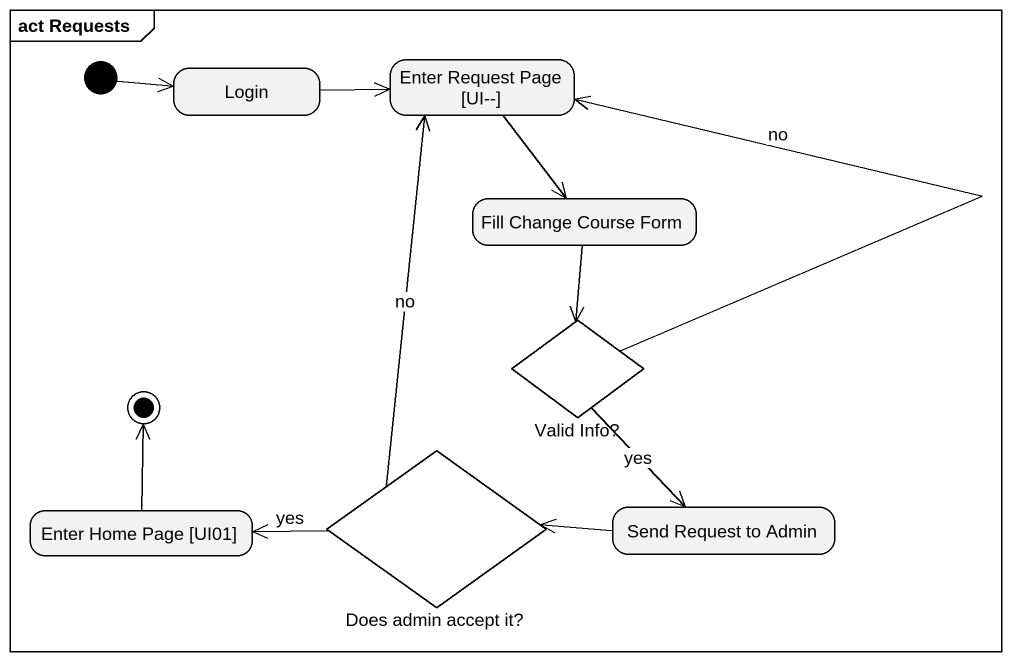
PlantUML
@startuml
mainframe act Requests
hide empty description
state Login
state "Enter Request Page [UI--]" as Enter_Request_Page_UI
state "Fill Change Course Form" as Fill_Change_Course_Form
state "Valid Info?" as Valid_Info <<choice>>
state "Enter Home Page [UI01]" as Enter_Home_Page_UI01
state "Does admin accept it?" as Does_admin_accept_it <<choice>>
state "Send Request to Admin" as Send_Request_to_Admin
[*] -right-> Login
Login -right-> Enter_Request_Page_UI
Enter_Request_Page_UI --> Fill_Change_Course_Form
Fill_Change_Course_Form --> Valid_Info
Valid_Info -up-> Enter_Request_Page_UI : no
Valid_Info --> Send_Request_to_Admin : yes
Does_admin_accept_it -up-> Enter_Request_Page_UI : no
Does_admin_accept_it -left-> Enter_Home_Page_UI01 : yes
Send_Request_to_Admin -left-> Does_admin_accept_it
Enter_Home_Page_UI01 -up-> [*]
@enduml
